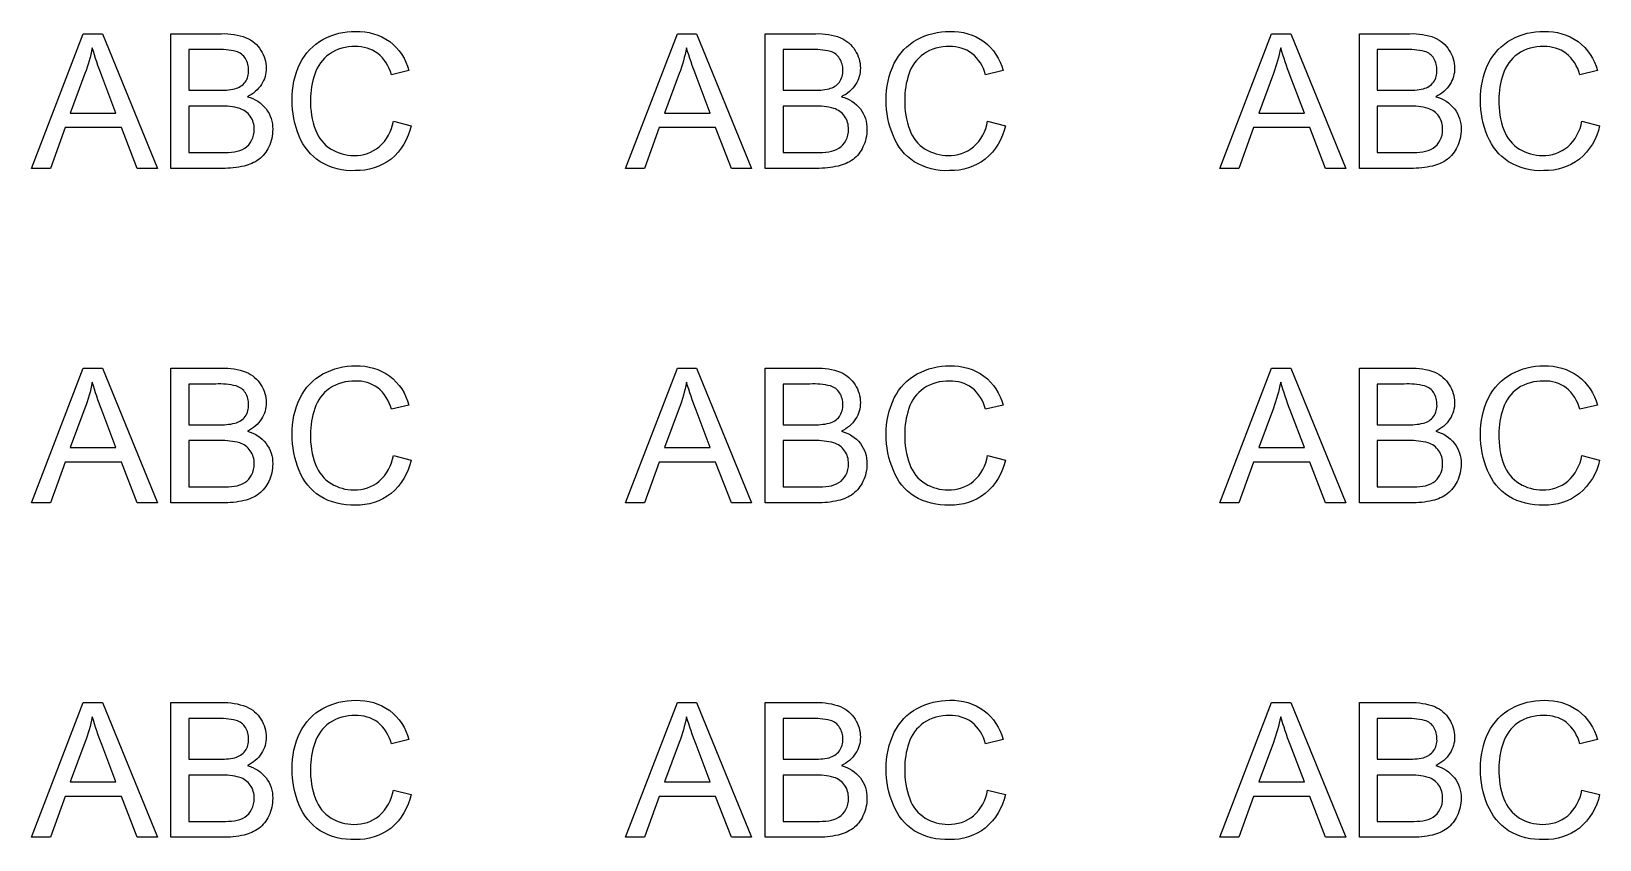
# Model space of a CAD drawing. Header units: millimetres. Extents: x -18 to 98, y -40 to 20.
import ezdxf

# ---------------------------------------------------------------- set-up
doc = ezdxf.new("R2010")
doc.units = ezdxf.units.MM
doc.layers.get('0').update_dxf_attribs({"lineweight": 25, "true_color": 0xffffff})

msp = doc.modelspace()

# ---------------------------------------------------------------- linework, layer by layer
at = {"flags": 128}
for points in [[(-18.19, 9.83), (-14.35, 19.83), (-12.92, 19.83), (-8.83, 9.83), (-10.34, 9.83), (-11.5, 12.86), (-15.69, 12.86), (-16.78, 9.83)], [(25.91, 9.83), (29.75, 19.83), (31.17, 19.83), (35.26, 9.83), (33.76, 9.83), (32.59, 12.86), (28.41, 12.86), (27.31, 9.83)], [(70, 9.83), (73.84, 19.83), (75.27, 19.83), (79.36, 9.83), (77.85, 9.83), (76.68, 12.86), (72.5, 12.86), (71.41, 9.83)], [(-18.19, -15), (-14.35, -5), (-12.92, -5), (-8.83, -15), (-10.34, -15), (-11.5, -11.97), (-15.69, -11.97), (-16.78, -15)], [(25.91, -15), (29.75, -5), (31.17, -5), (35.26, -15), (33.76, -15), (32.59, -11.97), (28.41, -11.97), (27.31, -15)], [(70, -15), (73.84, -5), (75.27, -5), (79.36, -15), (77.85, -15), (76.68, -11.97), (72.5, -11.97), (71.41, -15)], [(-18.19, -39.83), (-14.35, -29.83), (-12.92, -29.83), (-8.83, -39.83), (-10.34, -39.83), (-11.5, -36.8), (-15.69, -36.8), (-16.78, -39.83)], [(25.91, -39.83), (29.75, -29.83), (31.17, -29.83), (35.26, -39.83), (33.76, -39.83), (32.59, -36.8), (28.41, -36.8), (27.31, -39.83)], [(70, -39.83), (73.84, -29.83), (75.27, -29.83), (79.36, -39.83), (77.85, -39.83), (76.68, -36.8), (72.5, -36.8), (71.41, -39.83)]]:
    msp.add_lwpolyline(points, close=True, dxfattribs=at)
for points in [[(-7.83, 9.83), (-7.83, 19.83), (-4.08, 19.83, -0.101345), (-2.24, 19.53, -0.155055), (-1.15, 18.59, -0.142579), (-0.76, 17.27, -0.141304), (-1.11, 16.06, -0.143013), (-2.16, 15.15, -0.163538), (-0.77, 14.24, -0.168329), (-0.28, 12.73, -0.116197), (-0.57, 11.42, -0.118811), (-1.31, 10.49, -0.099101), (-2.4, 10, -0.06112), (-4.02, 9.83)], [(8.68, 13.34), (10, 13, -0.167453), (8.5, 10.52, -0.173432), (5.86, 9.66, -0.145701), (3.23, 10.32, -0.152604), (1.69, 12.22, -0.101451), (1.16, 14.9, -0.120062), (1.76, 17.63, -0.153347), (3.45, 19.4, -0.127948), (5.88, 20, -0.165199), (8.4, 19.24, -0.167022), (9.83, 17.09), (8.53, 16.78, 0.15602), (7.52, 18.37, 0.165889), (5.85, 18.87, 0.15893), (3.93, 18.32, 0.161763), (2.84, 16.83, 0.081983), (2.52, 14.91, 0.093314), (2.9, 12.68, 0.170262), (4.05, 11.26, 0.138492), (5.75, 10.79, 0.180382), (7.63, 11.43, 0.170149)], [(36.27, 9.83), (36.27, 19.83), (40.02, 19.83, -0.101345), (41.86, 19.53, -0.155055), (42.94, 18.59, -0.142579), (43.33, 17.27, -0.141304), (42.98, 16.06, -0.143013), (41.93, 15.15, -0.163538), (43.33, 14.24, -0.168329), (43.82, 12.73, -0.116197), (43.52, 11.42, -0.118811), (42.79, 10.49, -0.099101), (41.69, 10, -0.06112), (40.08, 9.83)], [(52.77, 13.34), (54.09, 13, -0.167453), (52.6, 10.52, -0.173432), (49.95, 9.66, -0.145701), (47.32, 10.32, -0.152604), (45.78, 12.22, -0.101451), (45.25, 14.9, -0.120062), (45.85, 17.63, -0.153347), (47.55, 19.4, -0.127948), (49.97, 20, -0.165199), (52.5, 19.24, -0.167022), (53.92, 17.09), (52.62, 16.78, 0.15602), (51.61, 18.37, 0.165889), (49.95, 18.87, 0.15893), (48.02, 18.32, 0.161763), (46.93, 16.83, 0.081983), (46.62, 14.91, 0.093314), (46.99, 12.68, 0.170262), (48.15, 11.26, 0.138492), (49.84, 10.79, 0.180382), (51.73, 11.43, 0.170149)], [(80.36, 9.83), (80.36, 19.83), (84.11, 19.83, -0.101345), (85.95, 19.53, -0.155055), (87.03, 18.59, -0.142579), (87.43, 17.27, -0.141304), (87.08, 16.06, -0.143013), (86.03, 15.15, -0.163538), (87.42, 14.24, -0.168329), (87.91, 12.73, -0.116197), (87.61, 11.42, -0.118811), (86.88, 10.49, -0.099101), (85.79, 10, -0.06112), (84.17, 9.83)], [(96.87, 13.34), (98.19, 13, -0.167453), (96.69, 10.52, -0.173432), (94.05, 9.66, -0.145701), (91.42, 10.32, -0.152604), (89.88, 12.22, -0.101451), (89.35, 14.9, -0.120062), (89.95, 17.63, -0.153347), (91.64, 19.4, -0.127948), (94.07, 20, -0.165199), (96.59, 19.24, -0.167022), (98.02, 17.09), (96.72, 16.78, 0.15602), (95.71, 18.37, 0.165889), (94.04, 18.87, 0.15893), (92.11, 18.32, 0.161763), (91.03, 16.83, 0.081983), (90.71, 14.91, 0.093314), (91.08, 12.68, 0.170262), (92.24, 11.26, 0.138492), (93.94, 10.79, 0.180382), (95.82, 11.43, 0.170149)], [(-15.3, 13.94), (-11.91, 13.94), (-12.96, 16.71, -0.020028), (-13.67, 18.78, -0.038979), (-14.21, 16.87)], [(-6.51, 15.63), (-4.34, 15.63, 0.065947), (-3.08, 15.74, 0.166525), (-2.32, 16.24, 0.162771), (-2.07, 17.11, 0.144165), (-2.3, 17.99, 0.18321), (-2.99, 18.51, 0.067339), (-4.51, 18.65), (-6.51, 18.65)], [(28.79, 13.94), (32.18, 13.94), (31.14, 16.71, -0.020028), (30.43, 18.78, -0.038979), (29.89, 16.87)], [(37.59, 15.63), (39.75, 15.63, 0.065947), (41.01, 15.74, 0.166525), (41.77, 16.24, 0.162771), (42.03, 17.11, 0.144165), (41.79, 17.99, 0.18321), (41.11, 18.51, 0.067339), (39.59, 18.65), (37.59, 18.65)], [(72.89, 13.94), (76.28, 13.94), (75.23, 16.71, -0.020028), (74.52, 18.78, -0.038979), (73.98, 16.87)], [(81.68, 15.63), (83.85, 15.63, 0.065947), (85.11, 15.74, 0.166525), (85.87, 16.24, 0.162771), (86.12, 17.11, 0.144165), (85.89, 17.99, 0.18321), (85.2, 18.51, 0.067339), (83.68, 18.65), (81.68, 18.65)], [(-6.51, 11.01), (-4.02, 11.01, 0.039395), (-3.12, 11.06, 0.094848), (-2.35, 11.33, 0.131837), (-1.85, 11.89, 0.126312), (-1.65, 12.73, 0.156179), (-1.94, 13.7, 0.167295), (-2.73, 14.28, 0.075144), (-4.19, 14.45), (-6.51, 14.45)], [(37.59, 11.01), (40.08, 11.01, 0.039395), (40.98, 11.06, 0.094848), (41.74, 11.33, 0.131837), (42.25, 11.89, 0.126312), (42.45, 12.73, 0.156179), (42.16, 13.7, 0.167295), (41.36, 14.28, 0.075144), (39.9, 14.45), (37.59, 14.45)], [(81.68, 11.01), (84.17, 11.01, 0.039395), (85.07, 11.06, 0.094848), (85.84, 11.33, 0.131837), (86.34, 11.89, 0.126312), (86.54, 12.73, 0.156179), (86.25, 13.7, 0.167295), (85.46, 14.28, 0.075144), (84, 14.45), (81.68, 14.45)], [(-7.83, -15), (-7.83, -5), (-4.08, -5, -0.101345), (-2.24, -5.3, -0.155055), (-1.15, -6.24, -0.142579), (-0.76, -7.56, -0.141304), (-1.11, -8.77, -0.143013), (-2.16, -9.68, -0.163538), (-0.77, -10.59, -0.168329), (-0.28, -12.1, -0.116197), (-0.57, -13.41, -0.118811), (-1.31, -14.34, -0.099101), (-2.4, -14.83, -0.06112), (-4.02, -15)], [(8.68, -11.49), (10, -11.83, -0.167453), (8.5, -14.31, -0.173432), (5.86, -15.17, -0.145701), (3.23, -14.51, -0.152604), (1.69, -12.61, -0.101451), (1.16, -9.92, -0.120062), (1.76, -7.2, -0.153347), (3.45, -5.43, -0.127948), (5.88, -4.83, -0.165199), (8.4, -5.59, -0.167022), (9.83, -7.74), (8.53, -8.05, 0.15602), (7.52, -6.46, 0.165889), (5.85, -5.96, 0.15893), (3.93, -6.51, 0.161763), (2.84, -8, 0.081983), (2.52, -9.92, 0.093314), (2.9, -12.15, 0.170262), (4.05, -13.57, 0.138492), (5.75, -14.04, 0.180382), (7.63, -13.4, 0.170149)], [(36.27, -15), (36.27, -5), (40.02, -5, -0.101345), (41.86, -5.3, -0.155055), (42.94, -6.24, -0.142579), (43.33, -7.56, -0.141304), (42.98, -8.77, -0.143013), (41.93, -9.68, -0.163538), (43.33, -10.59, -0.168329), (43.82, -12.1, -0.116197), (43.52, -13.41, -0.118811), (42.79, -14.34, -0.099101), (41.69, -14.83, -0.06112), (40.08, -15)], [(52.77, -11.49), (54.09, -11.83, -0.167453), (52.6, -14.31, -0.173432), (49.95, -15.17, -0.145701), (47.32, -14.51, -0.152604), (45.78, -12.61, -0.101451), (45.25, -9.92, -0.120062), (45.85, -7.2, -0.153347), (47.55, -5.43, -0.127948), (49.97, -4.83, -0.165199), (52.5, -5.59, -0.167022), (53.92, -7.74), (52.62, -8.05, 0.15602), (51.61, -6.46, 0.165889), (49.95, -5.96, 0.15893), (48.02, -6.51, 0.161763), (46.93, -8, 0.081983), (46.62, -9.92, 0.093314), (46.99, -12.15, 0.170262), (48.15, -13.57, 0.138492), (49.84, -14.04, 0.180382), (51.73, -13.4, 0.170149)], [(80.36, -15), (80.36, -5), (84.11, -5, -0.101345), (85.95, -5.3, -0.155055), (87.03, -6.24, -0.142579), (87.43, -7.56, -0.141304), (87.08, -8.77, -0.143013), (86.03, -9.68, -0.163538), (87.42, -10.59, -0.168329), (87.91, -12.1, -0.116197), (87.61, -13.41, -0.118811), (86.88, -14.34, -0.099101), (85.79, -14.83, -0.06112), (84.17, -15)], [(96.87, -11.49), (98.19, -11.83, -0.167453), (96.69, -14.31, -0.173432), (94.05, -15.17, -0.145701), (91.42, -14.51, -0.152604), (89.88, -12.61, -0.101451), (89.35, -9.92, -0.120062), (89.95, -7.2, -0.153347), (91.64, -5.43, -0.127948), (94.07, -4.83, -0.165199), (96.59, -5.59, -0.167022), (98.02, -7.74), (96.72, -8.05, 0.15602), (95.71, -6.46, 0.165889), (94.04, -5.96, 0.15893), (92.11, -6.51, 0.161763), (91.03, -8, 0.081983), (90.71, -9.92, 0.093314), (91.08, -12.15, 0.170262), (92.24, -13.57, 0.138492), (93.94, -14.04, 0.180382), (95.82, -13.4, 0.170149)], [(-15.3, -10.89), (-11.91, -10.89), (-12.96, -8.12, -0.020028), (-13.67, -6.05, -0.038979), (-14.21, -7.96)], [(-6.51, -9.2), (-4.34, -9.2, 0.065947), (-3.08, -9.09, 0.166525), (-2.32, -8.59, 0.162771), (-2.07, -7.71, 0.144165), (-2.3, -6.84, 0.18321), (-2.99, -6.32, 0.067339), (-4.51, -6.18), (-6.51, -6.18)], [(28.79, -10.89), (32.18, -10.89), (31.14, -8.12, -0.020028), (30.43, -6.05, -0.038979), (29.89, -7.96)], [(37.59, -9.2), (39.75, -9.2, 0.065947), (41.01, -9.09, 0.166525), (41.77, -8.59, 0.162771), (42.03, -7.71, 0.144165), (41.79, -6.84, 0.18321), (41.11, -6.32, 0.067339), (39.59, -6.18), (37.59, -6.18)], [(72.89, -10.89), (76.28, -10.89), (75.23, -8.12, -0.020028), (74.52, -6.05, -0.038979), (73.98, -7.96)], [(81.68, -9.2), (83.85, -9.2, 0.065947), (85.11, -9.09, 0.166525), (85.87, -8.59, 0.162771), (86.12, -7.71, 0.144165), (85.89, -6.84, 0.18321), (85.2, -6.32, 0.067339), (83.68, -6.18), (81.68, -6.18)], [(-6.51, -13.82), (-4.02, -13.82, 0.039395), (-3.12, -13.77, 0.094848), (-2.35, -13.5, 0.131837), (-1.85, -12.94, 0.126312), (-1.65, -12.1, 0.156179), (-1.94, -11.13, 0.167295), (-2.73, -10.55, 0.075144), (-4.19, -10.38), (-6.51, -10.38)], [(37.59, -13.82), (40.08, -13.82, 0.039395), (40.98, -13.77, 0.094848), (41.74, -13.5, 0.131837), (42.25, -12.94, 0.126312), (42.45, -12.1, 0.156179), (42.16, -11.13, 0.167295), (41.36, -10.55, 0.075144), (39.9, -10.38), (37.59, -10.38)], [(81.68, -13.82), (84.17, -13.82, 0.039395), (85.07, -13.77, 0.094848), (85.84, -13.5, 0.131837), (86.34, -12.94, 0.126312), (86.54, -12.1, 0.156179), (86.25, -11.13, 0.167295), (85.46, -10.55, 0.075144), (84, -10.38), (81.68, -10.38)], [(-7.83, -39.83), (-7.83, -29.83), (-4.08, -29.83, -0.101345), (-2.24, -30.13, -0.155055), (-1.15, -31.07, -0.142579), (-0.76, -32.39, -0.141304), (-1.11, -33.59, -0.143013), (-2.16, -34.51, -0.163538), (-0.77, -35.42, -0.168329), (-0.28, -36.93, -0.116197), (-0.57, -38.24, -0.118811), (-1.31, -39.17, -0.099101), (-2.4, -39.66, -0.06112), (-4.02, -39.83)], [(8.68, -36.32), (10, -36.66, -0.167453), (8.5, -39.14, -0.173432), (5.86, -40, -0.145701), (3.23, -39.34, -0.152604), (1.69, -37.44, -0.101451), (1.16, -34.75, -0.120062), (1.76, -32.03, -0.153347), (3.45, -30.26, -0.127948), (5.88, -29.66, -0.165199), (8.4, -30.42, -0.167022), (9.83, -32.57), (8.53, -32.88, 0.15602), (7.52, -31.29, 0.165889), (5.85, -30.79, 0.15893), (3.93, -31.34, 0.161763), (2.84, -32.83, 0.081983), (2.52, -34.75, 0.093314), (2.9, -36.97, 0.170262), (4.05, -38.4, 0.138492), (5.75, -38.87, 0.180382), (7.63, -38.23, 0.170149)], [(36.27, -39.83), (36.27, -29.83), (40.02, -29.83, -0.101345), (41.86, -30.13, -0.155055), (42.94, -31.07, -0.142579), (43.33, -32.39, -0.141304), (42.98, -33.59, -0.143013), (41.93, -34.51, -0.163538), (43.33, -35.42, -0.168329), (43.82, -36.93, -0.116197), (43.52, -38.24, -0.118811), (42.79, -39.17, -0.099101), (41.69, -39.66, -0.06112), (40.08, -39.83)], [(52.77, -36.32), (54.09, -36.66, -0.167453), (52.6, -39.14, -0.173432), (49.95, -40, -0.145701), (47.32, -39.34, -0.152604), (45.78, -37.44, -0.101451), (45.25, -34.75, -0.120062), (45.85, -32.03, -0.153347), (47.55, -30.26, -0.127948), (49.97, -29.66, -0.165199), (52.5, -30.42, -0.167022), (53.92, -32.57), (52.62, -32.88, 0.15602), (51.61, -31.29, 0.165889), (49.95, -30.79, 0.15893), (48.02, -31.34, 0.161763), (46.93, -32.83, 0.081983), (46.62, -34.75, 0.093314), (46.99, -36.97, 0.170262), (48.15, -38.4, 0.138492), (49.84, -38.87, 0.180382), (51.73, -38.23, 0.170149)], [(80.36, -39.83), (80.36, -29.83), (84.11, -29.83, -0.101345), (85.95, -30.13, -0.155055), (87.03, -31.07, -0.142579), (87.43, -32.39, -0.141304), (87.08, -33.59, -0.143013), (86.03, -34.51, -0.163538), (87.42, -35.42, -0.168329), (87.91, -36.93, -0.116197), (87.61, -38.24, -0.118811), (86.88, -39.17, -0.099101), (85.79, -39.66, -0.06112), (84.17, -39.83)], [(96.87, -36.32), (98.19, -36.66, -0.167453), (96.69, -39.14, -0.173432), (94.05, -40, -0.145701), (91.42, -39.34, -0.152604), (89.88, -37.44, -0.101451), (89.35, -34.75, -0.120062), (89.95, -32.03, -0.153347), (91.64, -30.26, -0.127948), (94.07, -29.66, -0.165199), (96.59, -30.42, -0.167022), (98.02, -32.57), (96.72, -32.88, 0.15602), (95.71, -31.29, 0.165889), (94.04, -30.79, 0.15893), (92.11, -31.34, 0.161763), (91.03, -32.83, 0.081983), (90.71, -34.75, 0.093314), (91.08, -36.97, 0.170262), (92.24, -38.4, 0.138492), (93.94, -38.87, 0.180382), (95.82, -38.23, 0.170149)], [(-15.3, -35.72), (-11.91, -35.72), (-12.96, -32.95, -0.020028), (-13.67, -30.88, -0.038979), (-14.21, -32.79)], [(-6.51, -34.03), (-4.34, -34.03, 0.065947), (-3.08, -33.92, 0.166525), (-2.32, -33.42, 0.162771), (-2.07, -32.54, 0.144165), (-2.3, -31.67, 0.18321), (-2.99, -31.15, 0.067339), (-4.51, -31.01), (-6.51, -31.01)], [(28.79, -35.72), (32.18, -35.72), (31.14, -32.95, -0.020028), (30.43, -30.88, -0.038979), (29.89, -32.79)], [(37.59, -34.03), (39.75, -34.03, 0.065947), (41.01, -33.92, 0.166525), (41.77, -33.42, 0.162771), (42.03, -32.54, 0.144165), (41.79, -31.67, 0.18321), (41.11, -31.15, 0.067339), (39.59, -31.01), (37.59, -31.01)], [(72.89, -35.72), (76.28, -35.72), (75.23, -32.95, -0.020028), (74.52, -30.88, -0.038979), (73.98, -32.79)], [(81.68, -34.03), (83.85, -34.03, 0.065947), (85.11, -33.92, 0.166525), (85.87, -33.42, 0.162771), (86.12, -32.54, 0.144165), (85.89, -31.67, 0.18321), (85.2, -31.15, 0.067339), (83.68, -31.01), (81.68, -31.01)], [(-6.51, -38.65), (-4.02, -38.65, 0.039395), (-3.12, -38.6, 0.094848), (-2.35, -38.33, 0.131837), (-1.85, -37.77, 0.126312), (-1.65, -36.93, 0.156179), (-1.94, -35.96, 0.167295), (-2.73, -35.38, 0.075144), (-4.19, -35.21), (-6.51, -35.21)], [(37.59, -38.65), (40.08, -38.65, 0.039395), (40.98, -38.6, 0.094848), (41.74, -38.33, 0.131837), (42.25, -37.77, 0.126312), (42.45, -36.93, 0.156179), (42.16, -35.96, 0.167295), (41.36, -35.38, 0.075144), (39.9, -35.21), (37.59, -35.21)], [(81.68, -38.65), (84.17, -38.65, 0.039395), (85.07, -38.6, 0.094848), (85.84, -38.33, 0.131837), (86.34, -37.77, 0.126312), (86.54, -36.93, 0.156179), (86.25, -35.96, 0.167295), (85.46, -35.38, 0.075144), (84, -35.21), (81.68, -35.21)]]:
    msp.add_lwpolyline(points, format="xyb", close=True, dxfattribs=at)

doc.saveas('drawing.dxf')
